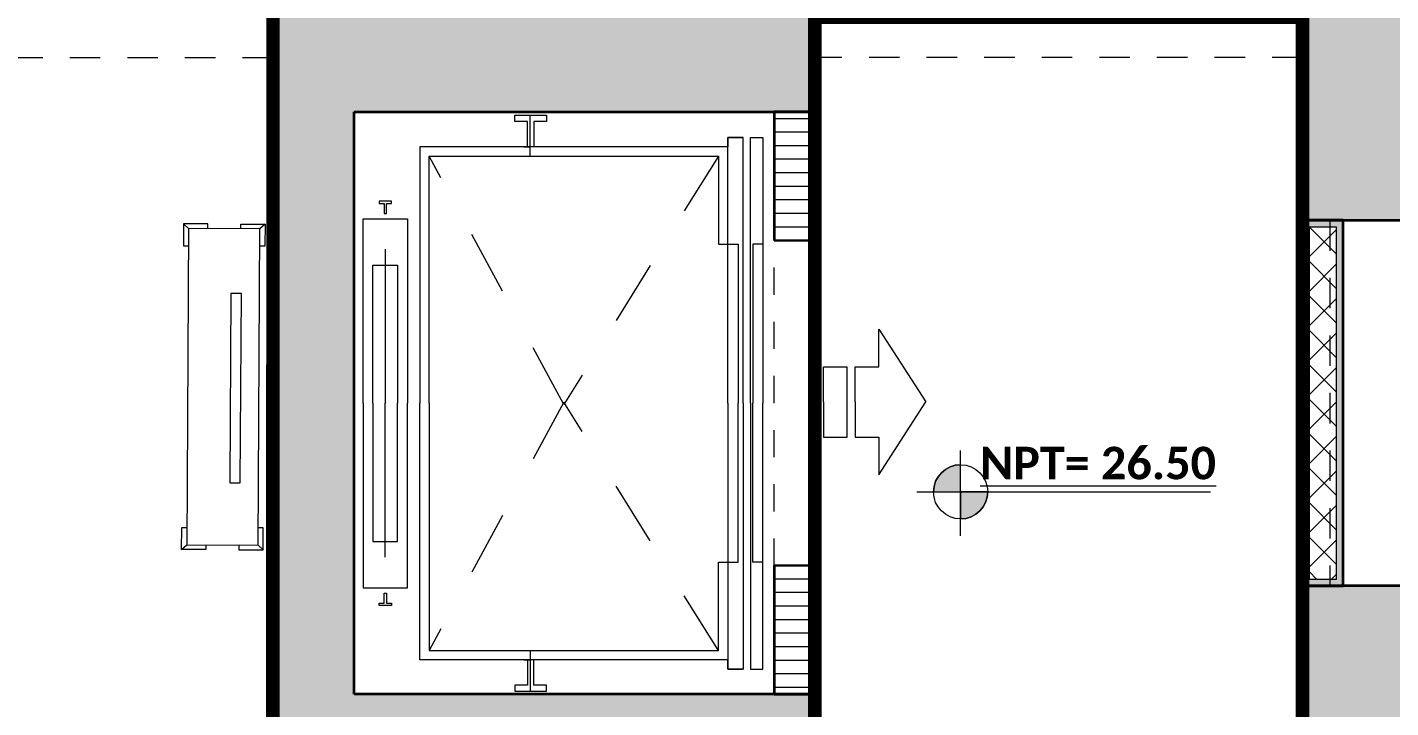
# Model space of a CAD drawing. Header units: metres. Extents: x -144 to 1000, y -717 to 29.
# Drawn here: x 644.75 to 649.78, y -559.96 to -557.45 of the extents above; entities that cross this region are included whole.
import ezdxf

# ---------------------------------------------------------------- set-up
doc = ezdxf.new("R2010")
doc.units = ezdxf.units.M
for name, pattern in [('Basculante', [0.11625, 0.075, -0.04125]), ('basculante modificado', [0.18, 0.1125, -0.0675]), ('IMPORT-LIFT01$0$HIDDEN-Z', [225, 150, -75]), ('Trazo_2_', [0.47625, 0.238125, -0.238125])]:
    doc.linetypes.add(name, pattern=pattern)
doc.layers.get('0').update_dxf_attribs({"color": 1})
doc.layers.add('00-MEDICION', color=30, linetype='Continuous')
for name, color, linetype, lineweight in [('A-DETL', 1, 'Continuous', 9), ('A-DETL-GENF', 1, 'Continuous', 9), ('A-DETL-GENF-HDLN', 1, 'Trazo_2_', 9), ('A-DETL-MEDM', 1, 'Continuous', 30), ('A-WALL', 4, 'Continuous', 9), ('G-ANNO-DIMS', 1, 'Continuous', 9), ('I-FURN', 2, 'Continuous', 9), ('S-COLS', 7, 'Continuous', 9)]:
    doc.layers.add(name, color=color, linetype=linetype, lineweight=lineweight)
doc.layers.add('A-WALL-PATT', color=7, linetype='Continuous', lineweight=35, true_color=0x9c9c9c)
doc.styles.add('Calibri_B_3', font='calibrib.ttf', dxfattribs={"height": 0.15})

# ---------------------------------------------------------------- blocks, each defined once
blk = doc.blocks.new('A')
at = {"layer": 'A-WALL-PATT', "lineweight": 5, "true_color": 0x747474}
blk.add_hatch(color=8, dxfattribs=at).paths.add_polyline_path([(648.401, -498.7485), (648.426, -498.7485), (648.426, -497.3986), (648.401, -497.3986), (648.401, -498.1289)])
at = {"layer": 'A-WALL-PATT', "true_color": 0x747474}
blk.add_hatch(color=8, dxfattribs=at).paths.add_polyline_path([(648.426, -498.7485), (648.551, -498.7485), (648.551, -497.3986), (648.426, -497.3986), (648.426, -497.4236), (648.526, -497.4236), (648.526, -498.7235), (648.426, -498.7235)])
at = {"layer": 'G-ANNO-DIMS'}
h = blk.add_hatch(color=256, dxfattribs=at)
edge = h.paths.add_edge_path()
edge.add_arc((647.1389, -498.4013), 0.1, 90, 180, ccw=False)
edge.add_line((647.1389, -498.3013), (647.1389, -498.4013))
edge.add_line((647.1389, -498.4013), (647.0389, -498.4013))
h = blk.add_hatch(color=256, dxfattribs=at)
edge = h.paths.add_edge_path()
edge.add_line((647.1389, -498.5013), (647.1389, -498.4013))
edge.add_line((647.1389, -498.4013), (647.2389, -498.4013))
edge.add_arc((647.1389, -498.4013), 0.1, 270, 360, ccw=False)
at = {"layer": 'S-COLS', "true_color": 0x5b5b5b}
h = blk.add_hatch(color=251, dxfattribs=at)
h.paths.add_polyline_path([(659.0008, -507.3486), (659.0008, -506.4486), (658.5008, -506.4486), (658.5008, -507.3486), (658.91, -507.3486)])
h.paths.add_polyline_path([(640.762, -507.3486), (641.201, -507.3486), (641.201, -506.4486), (640.701, -506.4486), (640.701, -507.3486), (640.7571, -507.3486)])
h.paths.add_polyline_path([(648.401, -507.3485), (648.901, -507.3485), (648.901, -506.4485), (648.401, -506.4485), (648.401, -507.2508)])
h.paths.add_polyline_path([(648.401, -499.6485), (648.901, -499.6485), (648.901, -498.7485), (648.401, -498.7485), (648.401, -499.4985)])
h.paths.add_polyline_path([(644.6008, -499.6485), (646.601, -499.6485), (646.6006, -499.1486), (644.9008, -499.1486), (644.9008, -496.9986), (646.6011, -496.9986), (646.6006, -496.4986), (644.6008, -496.4986), (644.6008, -499.5013)])
h.paths.add_polyline_path([(641.201, -499.6485), (641.201, -498.9486), (640.701, -498.9486), (640.701, -499.6485), (640.9884, -499.6485)])
h.paths.add_polyline_path([(655.2011, -499.6485), (655.2011, -496.4985), (654.7011, -496.4985), (654.7011, -499.6485), (655.112, -499.6485)])
h.paths.add_polyline_path([(659.0011, -499.6485), (659.0011, -498.9486), (658.6011, -498.9486), (658.6011, -499.6485)])
h.paths.add_polyline_path([(648.4011, -497.3986), (648.9011, -497.3986), (648.9011, -496.4986), (648.4011, -496.4986), (648.4011, -496.5279)])
h.paths.add_polyline_path([(641.2008, -497.1986), (641.2008, -496.4975), (640.7008, -496.4986), (640.7008, -497.1986), (640.9884, -497.1986)])
h.paths.add_polyline_path([(659.0011, -497.1986), (659.0011, -496.4975), (658.6011, -496.4975), (658.6011, -497.1986), (658.8767, -497.1986)])
h.paths.add_polyline_path([(658.501, -488.4986), (659.001, -488.4986), (659.001, -487.5986), (658.501, -487.5986), (658.501, -487.7238)])
h.paths.add_polyline_path([(648.476, -488.4986), (648.901, -488.4986), (648.901, -487.5986), (648.401, -487.5986), (648.401, -488.4986)])
h.paths.add_polyline_path([(641.801, -487.8986), (641.801, -487.3986), (640.901, -487.3986), (640.901, -487.8986), (641.6261, -487.8986)])
at = {"layer": 'A-DETL', "color": 7, "linetype": 'basculante modificado'}
for p, q in [((644.601, -496.7986), (641.2008, -496.7986)), ((648.401, -496.7975), (646.6006, -496.7975)), ((648.501, -497.3986), (648.501, -498.7485))]:
    blk.add_line(p, q, dxfattribs=at)
at = {"layer": 'A-DETL-GENF'}
for p, q in [((645.494, -497.0341), (645.494, -497.0109)), ((645.494, -497.0109), (645.6099, -497.0109)), ((645.5403, -497.0341), (645.494, -497.0341)), ((645.5403, -497.1269), (645.5403, -497.0341)), ((645.6099, -497.0341), (645.5635, -497.0341)), ((645.5635, -497.0341), (645.5635, -497.1269)), ((645.6099, -497.0109), (645.6099, -497.0341)), ((646.2794, -497.4873), (646.2794, -497.0932)), ((646.2794, -497.0932), (646.3359, -497.0932)), ((646.3359, -497.0932), (646.2794, -497.0932)), ((646.2794, -497.0932), (646.2794, -497.1269)), ((646.3359, -498.0744), (646.3359, -497.0932)), ((646.3632, -498.0744), (646.3632, -497.0932)), ((646.3632, -497.0932), (646.4088, -497.0932)), ((646.4088, -497.0932), (646.4088, -498.0744)), ((646.2794, -497.1269), (645.1429, -497.1269)), ((645.1429, -497.1269), (645.1429, -498.0744)), ((645.5264, -497.1269), (645.5496, -497.1269)), ((645.1775, -498.0744), (645.1775, -497.1615)), ((645.1775, -497.1615), (646.2448, -497.1615)), ((646.2448, -497.1615), (646.2448, -497.4646)), ((645.0383, -497.3276), (644.9927, -497.3276)), ((644.9927, -497.3276), (644.9927, -497.3368)), ((644.9927, -497.3368), (645.0109, -497.3368)), ((645.0109, -497.3368), (645.0109, -497.3732)), ((645.0201, -497.3368), (645.0383, -497.3368)), ((645.0201, -497.3732), (645.0201, -497.3368)), ((645.0383, -497.3368), (645.0383, -497.3276)), ((644.9334, -498.0744), (644.9334, -497.3929)), ((644.9334, -497.3929), (645.0974, -497.3929)), ((645.0109, -497.3732), (645.0201, -497.3732)), ((645.0974, -497.3929), (645.0974, -498.0744)), ((646.2448, -497.4646), (646.2448, -497.4873)), ((646.2448, -497.4873), (646.3177, -497.4873)), ((646.2794, -498.0744), (646.2794, -497.4873)), ((646.2794, -497.4873), (646.3177, -497.4873)), ((646.3177, -497.4873), (646.3177, -498.0744)), ((646.4088, -497.4873), (646.3723, -497.4873)), ((646.3723, -497.4873), (646.3723, -498.0744)), ((644.9698, -498.0744), (644.9698, -497.5646)), ((644.9698, -497.5646), (645.0609, -497.5646)), ((645.0609, -497.5646), (645.0609, -498.0744)), ((646.8369, -497.9392), (646.8369, -497.8003)), ((646.8369, -497.8003), (647.0105, -498.0694)), ((646.633, -498.0694), (646.633, -497.9392)), ((646.633, -497.9392), (646.7198, -497.9392)), ((646.7198, -498.1996), (646.7198, -497.9392)), ((646.7501, -498.0694), (646.7501, -497.9392)), ((646.7501, -497.9392), (646.8369, -497.9392)), ((644.9334, -498.0744), (644.9334, -498.7558)), ((644.9698, -498.0744), (644.9698, -498.5841)), ((645.0609, -498.5841), (645.0609, -498.0744)), ((645.0974, -498.7558), (645.0974, -498.0744)), ((645.1429, -499.0219), (645.1429, -498.0744)), ((645.1775, -498.0744), (645.1775, -498.9873)), ((646.2794, -498.0744), (646.2794, -498.6614)), ((646.3177, -498.6614), (646.3177, -498.0744)), ((646.3359, -498.0744), (646.3359, -499.0556)), ((646.3632, -498.0744), (646.3632, -499.0556)), ((646.3723, -498.6614), (646.3723, -498.0744)), ((646.4088, -499.0556), (646.4088, -498.0744)), ((646.633, -498.0694), (646.633, -498.1996)), ((646.7501, -498.0694), (646.7501, -498.1996)), ((646.8369, -498.3385), (647.0105, -498.0694)), ((646.633, -498.1996), (646.7198, -498.1996)), ((646.7501, -498.1996), (646.8369, -498.1996)), ((646.8369, -498.1996), (646.8369, -498.3385)), ((644.9698, -498.5841), (645.0609, -498.5841)), ((646.2448, -498.6842), (646.2448, -498.6614)), ((646.2448, -498.6614), (646.3177, -498.6614)), ((646.2448, -498.9873), (646.2448, -498.6842)), ((646.2794, -498.6614), (646.2794, -499.0556)), ((646.2794, -498.6614), (646.3177, -498.6614)), ((646.4088, -498.6614), (646.3723, -498.6614)), ((644.9334, -498.7558), (645.0974, -498.7558)), ((645.0109, -498.812), (645.0109, -498.7756)), ((645.0109, -498.7756), (645.0201, -498.7756)), ((645.0201, -498.7756), (645.0201, -498.812)), ((644.9927, -498.8211), (644.9927, -498.812)), ((644.9927, -498.812), (645.0109, -498.812)), ((645.0383, -498.8211), (644.9927, -498.8211)), ((645.0201, -498.812), (645.0383, -498.812)), ((645.0383, -498.812), (645.0383, -498.8211)), ((645.1775, -498.9873), (646.2448, -498.9873)), ((646.2794, -499.0219), (645.1429, -499.0219)), ((645.5264, -499.0219), (645.5496, -499.0219)), ((645.5403, -499.0219), (645.5403, -499.1146)), ((645.5635, -499.1146), (645.5635, -499.0219)), ((646.2794, -499.0556), (646.2794, -499.0219)), ((646.2794, -499.0556), (646.3359, -499.0556)), ((646.3359, -499.0556), (646.2794, -499.0556)), ((646.3632, -499.0556), (646.4088, -499.0556)), ((645.5403, -499.1146), (645.494, -499.1146)), ((645.494, -499.1146), (645.494, -499.1378)), ((645.494, -499.1378), (645.6099, -499.1378)), ((645.6099, -499.1146), (645.5635, -499.1146)), ((645.6099, -499.1378), (645.6099, -499.1146))]:
    blk.add_line(p, q, dxfattribs=at)
at = {"layer": 'A-DETL-GENF', "linetype": 'IMPORT-LIFT01$0$HIDDEN-Z'}
for p, q in [((645.5505, -497.1615), (645.5505, -497.0109)), ((645.0154, -497.5058), (645.0154, -498.0744)), ((645.0154, -498.643), (645.0154, -498.0744)), ((645.5505, -498.9873), (645.5505, -499.1378))]:
    blk.add_line(p, q, dxfattribs=at)
at = {"layer": 'A-DETL-GENF', "linetype": 'Basculante'}
for p, q in [((646.4506, -498.6736), (646.4506, -497.4736)), ((646.6006, -497.4736), (646.6006, -498.6736))]:
    blk.add_line(p, q, dxfattribs=at)
at = {"layer": 'A-DETL-GENF-HDLN'}
for p, q in [((645.6747, -498.0787), (645.1775, -497.1615)), ((646.2448, -497.1615), (645.6747, -498.0787)), ((645.6747, -498.0701), (645.1775, -498.9873)), ((646.2448, -498.9873), (645.6747, -498.0701))]:
    blk.add_line(p, q, dxfattribs=at)
at = {"layer": 'A-DETL-MEDM'}
for p, q in [((646.4506, -497.4736), (646.6006, -497.4736)), ((646.6006, -498.6736), (646.4506, -498.6736))]:
    blk.add_line(p, q, dxfattribs=at)
at = {"layer": 'A-WALL', "lineweight": 35}
for p, q in [((646.4506, -496.9986), (646.4506, -497.4736)), ((646.6006, -496.9986), (646.4506, -496.9986)), ((646.6006, -497.4736), (646.6006, -496.9986)), ((648.401, -497.3986), (648.401, -498.7485)), ((648.551, -497.3986), (648.401, -497.3986)), ((648.551, -498.7485), (648.551, -497.3986)), ((646.4506, -498.6736), (646.4506, -499.1486)), ((646.6006, -499.1486), (646.6006, -498.6736)), ((648.401, -498.7485), (648.551, -498.7485)), ((646.4506, -499.1486), (646.6006, -499.1486))]:
    blk.add_line(p, q, dxfattribs=at)
at = {"layer": 'A-WALL'}
for p, q in [((648.426, -498.7235), (648.426, -497.4236)), ((648.526, -497.4236), (648.426, -497.4236)), ((648.526, -498.7235), (648.526, -497.4236)), ((648.426, -498.7235), (648.526, -498.7235))]:
    blk.add_line(p, q, dxfattribs=at)
at = {"layer": 'A-WALL-PATT', "color": 8, "lineweight": 5, "true_color": 0x727272}
for p, q in [((646.6006, -497.0236), (646.4506, -497.0236)), ((646.6006, -497.0736), (646.4506, -497.0736)), ((646.6006, -497.1236), (646.4506, -497.1236)), ((646.6006, -497.1736), (646.4506, -497.1736)), ((646.6006, -497.2236), (646.4506, -497.2236)), ((646.6006, -497.2736), (646.4506, -497.2736)), ((646.6006, -497.3236), (646.4506, -497.3236)), ((646.6006, -497.3736), (646.4506, -497.3736)), ((646.6006, -497.4236), (646.4506, -497.4236)), ((646.6006, -498.6736), (646.4506, -498.6736)), ((646.6006, -498.7236), (646.4506, -498.7236)), ((646.6006, -498.7736), (646.4506, -498.7736)), ((646.6006, -498.8236), (646.4506, -498.8236)), ((646.6006, -498.8736), (646.4506, -498.8736)), ((646.6006, -498.9236), (646.4506, -498.9236)), ((646.6006, -498.9736), (646.4506, -498.9736)), ((646.6006, -499.0236), (646.4506, -499.0236)), ((646.6006, -499.0736), (646.4506, -499.0736)), ((646.6006, -499.1236), (646.4506, -499.1236))]:
    blk.add_line(p, q, dxfattribs=at)
at = {"layer": 'A-WALL-PATT', "color": 1, "lineweight": 5, "true_color": 0xff0000}
for p, q in [((648.526, -497.5241), (648.426, -497.4241)), ((648.426, -497.5326), (648.526, -497.4326)), ((648.526, -497.6514), (648.426, -497.5514)), ((648.426, -497.6599), (648.526, -497.5599)), ((648.526, -497.7787), (648.426, -497.6787)), ((648.426, -497.7872), (648.526, -497.6872)), ((648.526, -497.906), (648.426, -497.806)), ((648.426, -497.9144), (648.526, -497.8144)), ((648.526, -498.0332), (648.426, -497.9332)), ((648.426, -498.0417), (648.526, -497.9417)), ((648.526, -498.1605), (648.426, -498.0605)), ((648.426, -498.169), (648.526, -498.069)), ((648.526, -498.2878), (648.426, -498.1878)), ((648.426, -498.2963), (648.526, -498.1963)), ((648.526, -498.4151), (648.426, -498.3151)), ((648.426, -498.4236), (648.526, -498.3236)), ((648.526, -498.5424), (648.426, -498.4424)), ((648.426, -498.5508), (648.526, -498.4508)), ((648.526, -498.6696), (648.426, -498.5696)), ((648.426, -498.6781), (648.526, -498.5781)), ((648.4526, -498.7235), (648.426, -498.6969)), ((648.5079, -498.7235), (648.526, -498.7054))]:
    blk.add_line(p, q, dxfattribs=at)
at = {"layer": 'G-ANNO-DIMS'}
for p, q in [((647.1389, -498.5643), (647.1389, -498.2481)), ((647.1389, -498.4013), (647.1389, -498.3013)), ((646.9769, -498.4013), (648.0607, -498.4013)), ((647.0389, -498.4013), (647.1389, -498.4013)), ((647.2389, -498.4013), (647.1389, -498.4013)), ((647.1389, -498.4013), (647.1389, -498.5013))]:
    blk.add_line(p, q, dxfattribs=at)
blk.add_circle((647.1389, -498.4013), 0.1, dxfattribs=at)
for start, end in [(90, 180), (270, 0)]:
    blk.add_arc((647.1389, -498.4013), 0.1, start, end, dxfattribs=at)
at = {"layer": 'I-FURN'}
for p, q in [((644.2705, -497.4113), (644.27, -497.4927)), ((644.36, -497.4118), (644.2705, -497.4113)), ((644.2705, -497.4113), (644.2891, -497.4284)), ((644.2891, -497.4284), (644.2824, -498.5972)), ((644.5528, -497.4299), (644.2891, -497.4284)), ((644.3599, -497.4288), (644.36, -497.4118)), ((644.4819, -497.4295), (644.482, -497.4125)), ((644.482, -497.4125), (644.5716, -497.413)), ((644.5461, -498.5987), (644.5528, -497.4299)), ((644.5716, -497.413), (644.5528, -497.4299)), ((644.5716, -497.413), (644.5711, -497.4944)), ((644.27, -497.4927), (644.2887, -497.4928)), ((644.5711, -497.4944), (644.5524, -497.4943)), ((644.445, -497.6692), (644.441, -498.3681)), ((644.4842, -497.6695), (644.445, -497.6692)), ((644.4802, -498.3683), (644.4842, -497.6695)), ((644.441, -498.3681), (644.4802, -498.3683)), ((644.2636, -498.6141), (644.2641, -498.5326)), ((644.2641, -498.5326), (644.2828, -498.5327)), ((644.5652, -498.5344), (644.5465, -498.5343)), ((644.5647, -498.6158), (644.5652, -498.5344)), ((644.2636, -498.6141), (644.2824, -498.5972)), ((644.2824, -498.5972), (644.5461, -498.5987)), ((644.3533, -498.5976), (644.3532, -498.6146)), ((644.4752, -498.5983), (644.4751, -498.6153)), ((644.5647, -498.6158), (644.5461, -498.5987)), ((644.3532, -498.6146), (644.2636, -498.6141)), ((644.4751, -498.6153), (644.5647, -498.6158))]:
    blk.add_line(p, q, dxfattribs=at)
at = {"layer": 'S-COLS', "lineweight": 35}
for p, q in [((644.6008, -496.4986), (644.6008, -499.6485)), ((646.6011, -496.9986), (646.6011, -496.4986)), ((648.4011, -496.4986), (648.4011, -497.3986)), ((644.9008, -499.1486), (644.9008, -496.9986)), ((644.9008, -496.9986), (646.6011, -496.9986)), ((648.4011, -497.3986), (648.9011, -497.3986)), ((648.901, -498.7485), (648.401, -498.7485)), ((648.401, -498.7485), (648.401, -499.6485)), ((646.601, -499.1486), (644.9008, -499.1486)), ((646.601, -499.6485), (646.601, -499.1486))]:
    blk.add_line(p, q, dxfattribs=at)
at = {"layer": 'G-ANNO-DIMS', "style": 'Calibri_B_3'}
blk.add_text('%%UNPT= 26.50', height=0.12, dxfattribs=at).set_placement((647.2109, -498.355))

msp = doc.modelspace()

# ---------------------------------------------------------------- linework, layer by layer
at = {"layer": '00-MEDICION', "const_width": 0.05}
msp.add_lwpolyline([(645.6542, -557.413), (645.654, -560.264), (645.354, -560.264), (645.354, -561.164), (645.504, -561.164), (645.504, -560.414), (647.704, -560.414), (647.704, -561.964), (645.354, -561.964), (645.354, -562.114), (648.004, -562.114), (648.004, -561.964), (649.004, -561.964)], dxfattribs=at)
at = {"layer": '00-MEDICION', "color": 5, "const_width": 0.05}
msp.add_lwpolyline([(647.654, -558.239), (647.654, -557.764), (647.654, -557.414), (647.8542, -557.414), (649.454, -557.414), (649.454, -560.264), (647.6543, -560.264), (647.6543, -558.239)], dxfattribs=at)

# ---------------------------------------------------------------- block references
at = {"color": 3}
msp.add_blockref('A', (1.0534, -60.7655), dxfattribs=at)

doc.saveas('drawing.dxf')
